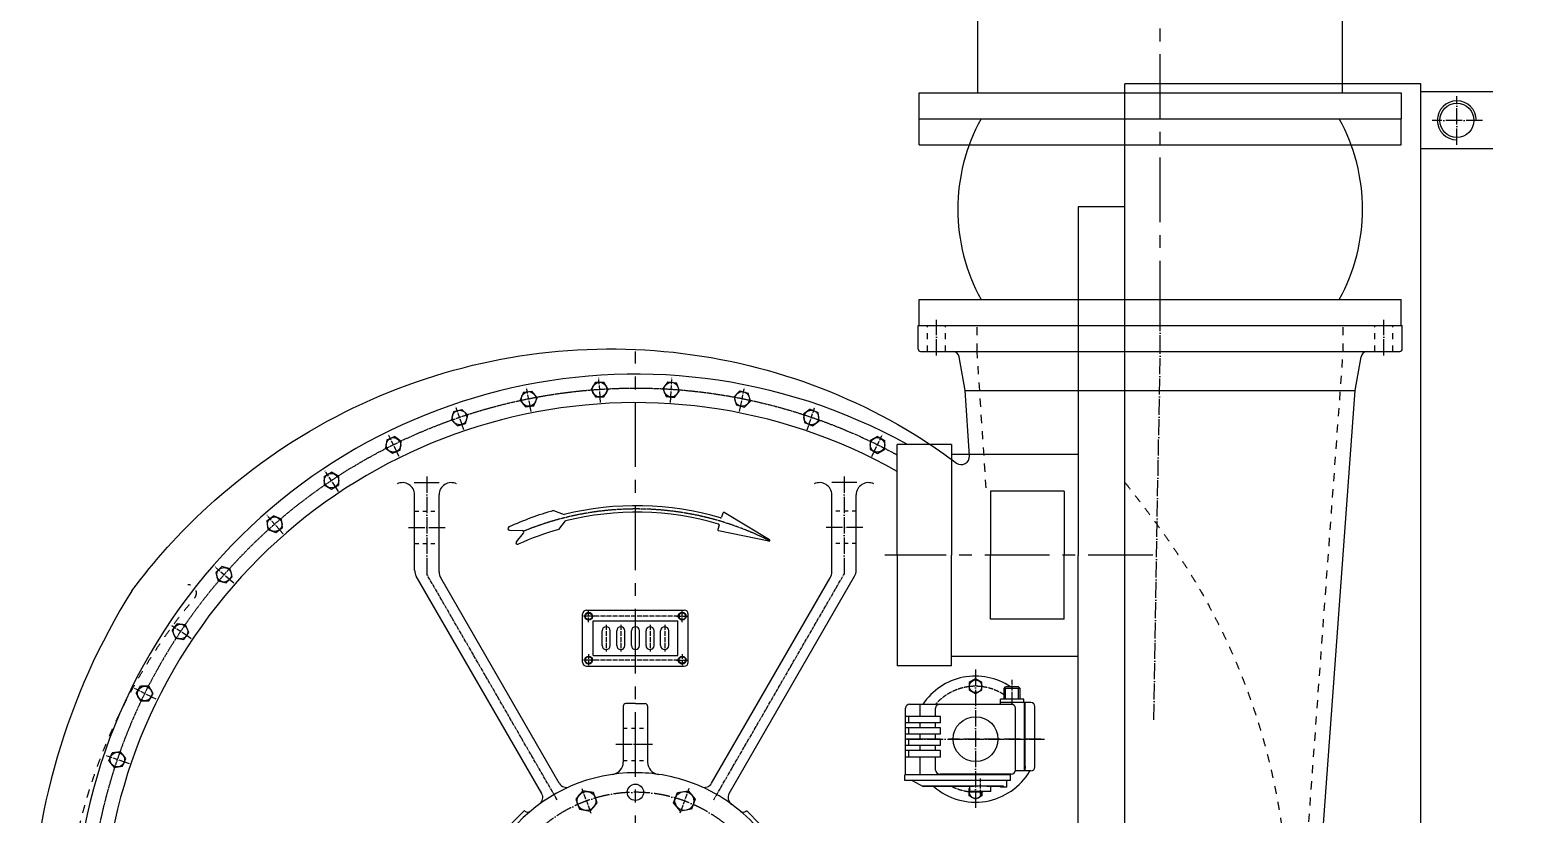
# Model space of a CAD drawing. Header units: millimetres. Extents: x 907 to 806139, y 2004 to 615514.
# Drawn here: x 147899 to 204276, y 95698 to 125072 of the extents above; entities that cross this region are included whole.
import ezdxf

# ---------------------------------------------------------------- set-up
doc = ezdxf.new("R2010")
doc.units = ezdxf.units.MM
doc.header["$LTSCALE"] = 25.4
for name, pattern in [('ACAD_ISO04W100', [30, 24, -3, 0, -3]), ('CENTER', [50.8, 31.75, -6.35, 6.35, -6.35]), ('CHAIN', [0.7087, 0.4724, -0.0591, 0.1181, -0.0591]), ('EB_DASH', [6, 3, -3]), ('EB_DASHDOT', [39, 30, -3, 3, -3])]:
    doc.linetypes.add(name, pattern=pattern)
doc.layers.get('Defpoints').update_dxf_attribs({"lineweight": 5})
doc.layers.add('CAXA1', color=5, linetype='CENTER', lineweight=5)
doc.styles.add('Roman', font='arial.ttf')
doc.styles.get("Standard").update_dxf_attribs({"font": 'arial.ttf'})
doc.dimstyles.new('ISO-25', dxfattribs={"dimscale": 30, "dimtxt": 38.1, "dimasz": 38.1, "dimexe": 50.8, "dimexo": 50.8, "dimgap": 15.875, "dimtad": 1, "dimtih": 1, "dimtoh": 1, "dimdec": 1, "dimlfac": 0.03937, "dimdsep": 46, "dimtxsty": 'Standard', "dimcen": 63.5, "dimclrd": 7, "dimclre": 7, "dimclrt": 7, "dimadec": 0, "dimazin": 0, "dimtfac": 1, "dimtdec": 1, "dimtmove": 0, "dimatfit": 3, "dimfxl": 25.4, "dimlwd": 5, "dimlwe": 5, "dimarcsym": 0})

# ---------------------------------------------------------------- blocks, each defined once
blk = doc.blocks.new('*D151')
at = {"color": 7, "linetype": 'Continuous', "lineweight": 5, "transparency": 16777216}
for p, q in [((208688, 200687), (220780, 200687)), ((219256, 199544), (219256, 130380)), ((219256, 55203), (219256, 124367)), ((193082, 54060), (220780, 54060))]:
    blk.add_line(p, q, dxfattribs=at)
at = {"color": 7, "transparency": 16777216}
for points in [[(219065, 199544), (219446, 199544), (219256, 200687)], [(219065, 55203), (219446, 55203), (219256, 54060)]]:
    blk.add_solid(points, dxfattribs=at)
at = {"layer": 'Defpoints', "color": 0, "transparency": 16777216}
for p in [(207164, 200687), (219256, 200687), (191558, 54060)]:
    blk.add_point(p, dxfattribs=at)
at = {"color": 7, "lineweight": 5, "transparency": 16777216, "insert": (219256, 127373), "char_height": 4953, "attachment_point": 5, "style": 'Roman'}
blk.add_mtext('5773', dxfattribs=at)

msp = doc.modelspace()

# ---------------------------------------------------------------- linework, layer by layer
at = {"color": 7, "lineweight": 5}
for p, q in [((183405.8, 122717.63), (183405.8, 127818.43)), ((197068.66, 122717.63), (197068.66, 127818.43)), ((199998.64, 123061.64), (188918.48, 123061.64)), ((188918.48, 87704.84), (188918.48, 123061.64)), ((199998.64, 87704.84), (199998.64, 123061.64)), ((181204.56, 122717.63), (199269.9, 122717.63)), ((181204.56, 121746.05), (181204.56, 122717.63)), ((202705, 122758.89), (199998.64, 122758.89)), ((181204.56, 121746.05), (199269.9, 121746.05)), ((181204.56, 120774.47), (181204.56, 121746.05)), ((181204.56, 121746.05), (199269.9, 121746.05)), ((199269.9, 120774.47), (199269.9, 121746.05)), ((181204.56, 120774.47), (199269.9, 120774.47)), ((202705, 120621.19), (199998.64, 120621.19)), ((188918.48, 118452.44), (187159.05, 118452.44)), ((187159.05, 118452.44), (187159.05, 105383.24)), ((181204.56, 114975.34), (199269.9, 114975.34)), ((181204.56, 114003.76), (181204.56, 114975.34)), ((199269.9, 114003.76), (199269.9, 114975.34)), ((181169.43, 114003.76), (199305.03, 114003.76)), ((181169.43, 113119.84), (181169.43, 114003.76)), ((181204.56, 114003.76), (199269.9, 114003.76)), ((199305.03, 113119.84), (199305.03, 114003.76)), ((181260.87, 113028.4), (199213.59, 113028.4)), ((182927.38, 111565.36), (182704.94, 112826.9)), ((197538.36, 111565.36), (197760.8, 112826.9)), ((169078.63, 111871.99), (168920.25, 111597.67)), ((169078.63, 111871.99), (169395.39, 111871.99)), ((169553.77, 111597.67), (169395.39, 111871.99)), ((171797.03, 111890.32), (171604.2, 111639.02)), ((171604.2, 111639.02), (171725.42, 111346.37)), ((171797.03, 111890.32), (172111.08, 111848.97)), ((172232.3, 111556.33), (172111.08, 111848.97)), ((166385.88, 111499), (166264.66, 111206.36)), ((166264.66, 111206.36), (166457.49, 110955.05)), ((166385.88, 111499), (166699.93, 111540.35)), ((166892.76, 111289.05), (166699.93, 111540.35)), ((166771.54, 110996.4), (166892.76, 111289.05)), ((168920.25, 111597.67), (169078.63, 111323.35)), ((169078.63, 111323.35), (169395.39, 111323.35)), ((169395.39, 111323.35), (169553.77, 111597.67)), ((171725.42, 111346.37), (172039.47, 111305.03)), ((172039.47, 111305.03), (172232.3, 111556.33)), ((174494.57, 111553.66), (174270.59, 111329.68)), ((174270.59, 111329.68), (174352.57, 111023.72)), ((174494.57, 111553.66), (174800.54, 111471.68)), ((174658.54, 110941.74), (174882.52, 111165.72)), ((174882.52, 111165.72), (174800.54, 111471.68)), ((183089.69, 109111.92), (182927.38, 111565.36)), ((182927.38, 111565.36), (197538.36, 111565.36)), ((196042.21, 91103.75), (197538.36, 111565.36)), ((163764.85, 110777.73), (163682.87, 110471.76)), ((163764.85, 110777.73), (164070.81, 110859.71)), ((164294.79, 110635.73), (164070.81, 110859.71)), ((164212.81, 110329.76), (164294.79, 110635.73)), ((166457.49, 110955.05), (166771.54, 110996.4)), ((174352.57, 111023.72), (174658.54, 110941.74)), ((177125.09, 110867.79), (176873.79, 110674.96)), ((176873.79, 110674.96), (176915.13, 110360.91)), ((177125.09, 110867.79), (177417.73, 110746.57)), ((177459.08, 110432.53), (177417.73, 110746.57)), ((163682.87, 110471.76), (163906.85, 110247.78)), ((163906.85, 110247.78), (164212.81, 110329.76)), ((176915.13, 110360.91), (177207.78, 110239.7)), ((177207.78, 110239.7), (177459.08, 110432.53)), ((161260.39, 109720.51), (161219.04, 109406.46)), ((161219.04, 109406.46), (161470.34, 109213.63)), ((161260.39, 109720.51), (161553.03, 109841.73)), ((161804.33, 109648.9), (161553.03, 109841.73)), ((161762.99, 109334.85), (161804.33, 109648.9)), ((179643.58, 109844.44), (179369.26, 109686.06)), ((179369.26, 109686.06), (179369.26, 109369.3)), ((179643.58, 109844.44), (179917.9, 109686.06)), ((179917.9, 109369.3), (179917.9, 109686.06)), ((180381.6, 105395.14), (180381.6, 109541.81)), ((182418.96, 109541.81), (180381.6, 109541.81)), ((182418.96, 109541.81), (182418.96, 105395.14)), ((161470.34, 109213.63), (161762.99, 109334.85)), ((179369.26, 109369.3), (179643.58, 109210.92)), ((179643.58, 109210.92), (179917.9, 109369.3)), ((182418.96, 109174.95), (187159.07, 109174.95)), ((158915.34, 108345.44), (159189.66, 108503.82)), ((158915.34, 108345.44), (158915.34, 108028.68)), ((159463.98, 108345.44), (159189.66, 108503.82)), ((159463.98, 108028.68), (159463.98, 108345.44)), ((158915.34, 108028.68), (159189.66, 107870.3)), ((159189.66, 107870.3), (159463.98, 108028.68)), ((162285.57, 108112.5), (163220.78, 108112.5)), ((178869.7, 108112.5), (177934.48, 108112.5)), ((186644.05, 107795.01), (183879.4, 107795.01)), ((183879.4, 107795.01), (183879.4, 105395.14)), ((186644.05, 107795.01), (186644.05, 105395.14)), ((162305.98, 104831.31), (162305.98, 107655.3)), ((163220.38, 104771.53), (163220.38, 107655.3)), ((177934.89, 104771.53), (177934.89, 107655.3)), ((178849.29, 104831.31), (178849.29, 107655.3)), ((156769.85, 106676.04), (157021.15, 106868.87)), ((156769.85, 106676.04), (156811.19, 106361.99)), ((157313.79, 106747.65), (157021.15, 106868.87)), ((157355.14, 106433.6), (157313.79, 106747.65)), ((167510.38, 107065.74), (167904.62, 106916.63)), ((167708.95, 106359.13), (167957.59, 106678.54)), ((173851.63, 106972.74), (173802.73, 106813.45)), ((175598.3, 105971.78), (173896.42, 106989.95)), ((156811.19, 106361.99), (157103.84, 106240.77)), ((157103.84, 106240.77), (157355.14, 106433.6)), ((165860.85, 106334.97), (166334.33, 106322.7)), ((166116.45, 105899.06), (166380.06, 106223.3)), ((173713.27, 106522.05), (173660.84, 106351.28)), ((175570.91, 105917.32), (173683.73, 106312.5)), ((154860.61, 104740.88), (155084.59, 104964.86)), ((155390.55, 104882.88), (155084.59, 104964.86)), ((155472.53, 104576.92), (155390.55, 104882.88)), ((180381.6, 105395.14), (180381.6, 101248.48)), ((182418.96, 101248.48), (182418.96, 105395.14)), ((183879.4, 102995.28), (183879.4, 105395.14)), ((186644.05, 102995.28), (186644.05, 105395.14)), ((187159.05, 92314.04), (187159.05, 105383.24)), ((154860.61, 104740.88), (154942.59, 104434.92)), ((154942.59, 104434.92), (155248.55, 104352.93)), ((155248.55, 104352.93), (155472.53, 104576.92)), ((167065.75, 96464.64), (162367.23, 104602.71)), ((167725.67, 96845.63), (163281.63, 104542.93)), ((173429.6, 96845.63), (177873.63, 104542.93)), ((174089.52, 96464.64), (178788.03, 104602.71)), ((168596.43, 101385.17), (168596.43, 103183.49)), ((168596.43, 101385.17), (168596.43, 103183.49)), ((168748.83, 103335.89), (172406.43, 103335.89)), ((168748.83, 103335.89), (172406.43, 103335.89)), ((172558.83, 101385.17), (172558.83, 103183.49)), ((172558.83, 101385.17), (172558.83, 103183.49)), ((153220.29, 102573.07), (153413.12, 102824.37)), ((153727.16, 102783.03), (153413.12, 102824.37)), ((153848.38, 102490.38), (153727.16, 102783.03)), ((168992.67, 101629.01), (168992.67, 102939.65)), ((168992.67, 102939.65), (172162.59, 102939.65)), ((172162.59, 101629.01), (172162.59, 102939.65)), ((186644.05, 102995.28), (183879.4, 102995.28)), ((153220.29, 102573.07), (153341.5, 102280.43)), ((153341.5, 102280.43), (153655.55, 102239.08)), ((153655.55, 102239.08), (153848.38, 102490.38)), ((169327.95, 102010.01), (169327.95, 102558.65)), ((169632.75, 102010.01), (169632.75, 102558.65)), ((169876.59, 102010.01), (169876.59, 102558.65)), ((170181.39, 102010.01), (170181.39, 102558.65)), ((170425.23, 102010.01), (170425.23, 102558.65)), ((170730.03, 102010.01), (170730.03, 102558.65)), ((170973.87, 102010.01), (170973.87, 102558.65)), ((171278.67, 102010.01), (171278.67, 102558.65)), ((171522.51, 102010.01), (171522.51, 102558.65)), ((171827.31, 102010.01), (171827.31, 102558.65)), ((168992.67, 101629.01), (172162.59, 101629.01)), ((182418.96, 101615.34), (187159.07, 101615.34)), ((168748.83, 101232.77), (172406.43, 101232.77)), ((168748.83, 101232.77), (172406.43, 101232.77)), ((182418.96, 101248.48), (180381.6, 101248.48)), ((151876.96, 100209.71), (152035.34, 100484.03)), ((152352.09, 100484.03), (152035.34, 100484.03)), ((152510.47, 100209.71), (152352.09, 100484.03)), ((184386, 100399.24), (184446.96, 100460.2)), ((184386, 99993.63), (184386, 100399.24)), ((184995.6, 100399.24), (184386, 100399.24)), ((184934.64, 100460.2), (184446.96, 100460.2)), ((184995.6, 100399.24), (184934.64, 100460.2)), ((184995.6, 99993.63), (184995.6, 100399.24)), ((151876.96, 100209.71), (152035.34, 99935.39)), ((152035.34, 99935.39), (152352.09, 99935.39)), ((152352.09, 99935.39), (152510.47, 100209.71)), ((170577.63, 99830.56), (170211.87, 99830.56)), ((170577.63, 99830.56), (170943.39, 99830.56)), ((180850.32, 99810.75), (182006.17, 99810.75)), ((180850.32, 99810.75), (184660.32, 99810.75)), ((181246.56, 99353.55), (181246.56, 99810.75)), ((184248.84, 99810.75), (184248.84, 99993.63)), ((185132.76, 99993.63), (184248.84, 99993.63)), ((185391.84, 99871.71), (184248.84, 99871.71)), ((185132.76, 99871.71), (185132.76, 99993.63)), ((185148, 97311.39), (185148, 99871.71)), ((185178.48, 97311.39), (185178.48, 99871.71)), ((185178.48, 99729.2), (185178.48, 99806.92)), ((170120.43, 99739.12), (170120.43, 97632.85)), ((171034.83, 99739.12), (171034.83, 97632.85)), ((180697.92, 97158.99), (180697.92, 99658.35)), ((182008.56, 99353.55), (180697.92, 99353.55)), ((180819.84, 99109.71), (180819.84, 99353.55)), ((181825.68, 99353.55), (181825.68, 99658.35)), ((182008.56, 99109.71), (182008.56, 99353.55)), ((184812.72, 97341.87), (184812.72, 99658.35)), ((185544.24, 97463.79), (185544.24, 99719.31)), ((182008.56, 99109.71), (180697.92, 99109.71)), ((182008.56, 98926.83), (180697.92, 98926.83)), ((182008.56, 98682.99), (180697.92, 98682.99)), ((180819.84, 98682.99), (180819.84, 98926.83)), ((181246.56, 98926.83), (181246.56, 99109.71)), ((181246.56, 98500.11), (181246.56, 98682.99)), ((181825.68, 98926.83), (181825.68, 99109.71)), ((181825.68, 98500.11), (181825.68, 98682.99)), ((182008.56, 98682.99), (182008.56, 98926.83)), ((182008.56, 98682.99), (182008.56, 98755.79)), ((182008.56, 98500.11), (180697.92, 98500.11)), ((182008.56, 98256.27), (180697.92, 98256.27)), ((180819.84, 98256.27), (180819.84, 98500.11)), ((181246.56, 98073.39), (181246.56, 98256.27)), ((181825.68, 98073.39), (181825.68, 98256.27)), ((182008.56, 98256.27), (182008.56, 98500.11)), ((182008.56, 98305.49), (182008.56, 98500.11)), ((150853.6, 97691.22), (150974.82, 97983.86)), ((150853.6, 97691.22), (151046.43, 97439.92)), ((151288.87, 98025.21), (150974.82, 97983.86)), ((151481.7, 97773.91), (151288.87, 98025.21)), ((151360.48, 97481.26), (151481.7, 97773.91)), ((182008.56, 98073.39), (180697.92, 98073.39)), ((182008.56, 97829.55), (180697.92, 97829.55)), ((180819.84, 97829.55), (180819.84, 98073.39)), ((181246.56, 97158.99), (181246.56, 97829.55)), ((181825.68, 97341.87), (181825.68, 97829.55)), ((182008.56, 97829.55), (182008.56, 98073.39)), ((151046.43, 97439.92), (151360.48, 97481.26)), ((184629.84, 97158.99), (180667.44, 97158.99)), ((180667.44, 96945.63), (180667.44, 97158.99)), ((184660.32, 97189.47), (181978.08, 97189.47)), ((184455.34, 97158.99), (184377.62, 97158.99)), ((184584.12, 97158.99), (184584.12, 97189.47)), ((184629.84, 96945.63), (184629.84, 97158.99)), ((185391.84, 97311.39), (184809.64, 97311.39)), ((185178.48, 97484.38), (185178.48, 97406.65)), ((184629.84, 96945.63), (180667.44, 96945.63)), ((180941.76, 96945.63), (181351.6, 96724.95)), ((184361.46, 96732.27), (181338, 96732.27)), ((183249.22, 96723.12), (181358.82, 96723.12)), ((183105.84, 96540.24), (183105.84, 96723.12)), ((183898.32, 96540.24), (183105.84, 96540.24)), ((183258.36, 96732.27), (183249.22, 96723.12)), ((183745.8, 96732.27), (183754.94, 96723.12)), ((184361.46, 96723.12), (183754.94, 96723.12)), ((183898.32, 96540.24), (183898.32, 96723.12)), ((184248.84, 96701.79), (184248.84, 96723.12)), ((184492.68, 96701.79), (184248.84, 96701.79)), ((184361.46, 96723.12), (184361.46, 96732.27)), ((184492.68, 96701.79), (184492.68, 96945.63)), ((166417.98, 95820.68), (165900.71, 95303.41)), ((166433.2, 95805.46), (166417.98, 95820.68)), ((174722.07, 95805.46), (174737.29, 95820.68)), ((174737.29, 95820.68), (175254.55, 95303.41))]:
    msp.add_line(p, q, dxfattribs=at)
at = {"color": 7, "linetype": 'Continuous', "lineweight": 5}
for p, q in [((199269.9, 122717.63), (199269.9, 121746.05)), ((184446.96, 99993.63), (184446.96, 100399.24)), ((184934.64, 99993.63), (184934.64, 100399.24))]:
    msp.add_line(p, q, dxfattribs=at)
at = {"color": 7, "linetype": 'ACAD_ISO04W100', "lineweight": 5}
for p, q in [((201351.82, 120776.69), (201351.82, 122590.82)), ((202316.12, 121690.04), (200428.37, 121690.04)), ((181855.23, 112876.58), (181855.23, 114209.7)), ((190237.23, 113028.4), (190237.23, 114279.92)), ((198619.23, 112876.58), (198619.23, 114209.7)), ((189996.81, 99218.83), (190237.23, 113028.4)), ((162763.18, 108344.28), (162763.18, 104678.91)), ((178392.09, 108344.28), (178392.09, 104678.91)), ((162072.12, 106436.1), (163465.41, 106436.1)), ((179097.99, 106436.1), (177697.73, 106436.1)), ((183319.2, 101113.37), (183319.2, 95914.86)), ((169840.95, 98306.56), (171274.84, 98306.56)), ((180740.08, 98500.11), (185909.21, 98500.11)), ((185767.07, 98500.11), (182301.97, 98500.11))]:
    msp.add_line(p, q, dxfattribs=at)
at = {"color": 7, "linetype": 'EB_DASH', "lineweight": 5, "ltscale": 3}
for p, q in [((181519.95, 113028.4), (181519.95, 114003.76)), ((182190.51, 113028.4), (182190.51, 114003.76)), ((198283.95, 113028.4), (198283.95, 114003.76)), ((198954.51, 113028.4), (198954.51, 114003.76))]:
    msp.add_line(p, q, dxfattribs=at)
at = {"color": 7, "linetype": 'EB_DASH', "lineweight": 5, "ltscale": 4}
for p, q in [((183379.23, 113028.4), (183379.23, 114003.76)), ((197095.23, 113028.4), (197095.23, 114003.76)), ((183717.54, 107914.61), (183379.23, 113028.4)), ((195495.03, 91143.76), (197095.23, 113028.4))]:
    msp.add_line(p, q, dxfattribs=at)
at = {"color": 7, "linetype": 'ACAD_ISO04W100', "lineweight": 5, "ltscale": 0.3}
for p, q in [((166672.77, 110774.82), (166492.84, 111679.39)), ((169268.55, 111116.56), (169208.23, 112036.87)), ((171886.72, 111116.56), (171947.04, 112036.87)), ((174482.49, 110774.82), (174662.42, 111679.39)), ((164143.81, 110097.19), (163847.35, 110970.53)), ((177011.45, 110097.19), (177307.91, 110970.53)), ((161724.93, 109095.25), (161317.02, 109922.43)), ((179430.33, 109095.25), (179838.25, 109922.43)), ((159457.53, 107786.17), (158945.13, 108553.02)), ((157380.39, 106192.33), (156772.29, 106885.74)), ((155529.07, 104341), (154835.65, 104949.11)), ((168825.03, 102879.48), (168825.03, 103316.49)), ((172330.23, 102879.48), (172330.23, 103316.49)), ((153935.22, 102263.86), (153168.37, 102776.26)), ((169039.87, 103107.29), (168618.92, 103107.29)), ((169039.87, 103107.29), (168618.92, 103107.29)), ((172197.3, 103107.29), (168695.21, 103107.29)), ((172197.3, 103107.29), (168695.21, 103107.29)), ((169480.35, 102778.28), (169480.35, 101790.11)), ((170028.99, 102778.28), (170028.99, 101790.11)), ((171126.27, 102778.28), (171126.27, 101790.11)), ((171674.91, 102778.28), (171674.91, 101790.11)), ((172115.39, 103107.29), (172536.34, 103107.29)), ((172115.39, 103107.29), (172536.34, 103107.29)), ((168825.03, 101689.19), (168825.03, 101252.17)), ((172330.23, 101689.19), (172330.23, 101252.17)), ((169039.87, 101461.37), (168618.92, 101461.37)), ((169039.87, 101461.37), (168618.92, 101461.37)), ((172197.3, 101461.37), (168695.21, 101461.37)), ((172197.3, 101461.37), (168695.21, 101461.37)), ((172115.39, 101461.37), (172536.34, 101461.37)), ((172115.39, 101461.37), (172536.34, 101461.37)), ((152626.14, 99996.46), (151798.96, 100404.38)), ((184690.8, 100095.85), (184690.8, 100718)), ((151624.21, 97577.58), (150750.86, 97874.04)), ((183502.08, 96420.47), (183502.08, 97028.35)), ((168572.46, 96652.94), (168909.76, 95726.2)), ((172582.81, 96652.94), (172245.5, 95726.2))]:
    msp.add_line(p, q, dxfattribs=at)
at = {"color": 7, "linetype": 'EB_DASH', "lineweight": 5, "ltscale": 2}
for p, q in [((162305.98, 107045.7), (163220.38, 107045.7)), ((178849.29, 107045.7), (177934.89, 107045.7)), ((162305.98, 105826.5), (163220.38, 105826.5)), ((178849.29, 105826.5), (177934.89, 105826.5)), ((170120.43, 98916.16), (171034.83, 98916.16)), ((170120.43, 97696.96), (171034.83, 97696.96))]:
    msp.add_line(p, q, dxfattribs=at)
at = {"color": 7, "linetype": 'CHAIN', "lineweight": 5, "ltscale": 10}
for p, q in [((167645.37, 96222.7), (162763.18, 104678.91)), ((173509.89, 96222.7), (178392.09, 104678.91))]:
    msp.add_line(p, q, dxfattribs=at)
at = {"color": 7, "linetype": 'EB_DASHDOT', "lineweight": 5}
msp.add_line((184690.8, 99780.27), (184690.8, 100085.07), dxfattribs=at)
at = {"color": 7, "lineweight": 5}
for points in [[(168825.03, 103244.45), (168943.82, 103175.87), (168943.82, 103038.71), (168825.03, 102970.13), (168706.25, 103038.71), (168706.25, 103175.87)], [(172330.23, 103244.45), (172211.45, 103175.87), (172211.45, 103038.71), (172330.23, 102970.13), (172449.02, 103038.71), (172449.02, 103175.87)], [(168825.03, 101324.21), (168943.82, 101392.79), (168943.82, 101529.95), (168825.03, 101598.53), (168706.25, 101529.95), (168706.25, 101392.79)], [(172330.23, 101324.21), (172211.45, 101392.79), (172211.45, 101529.95), (172330.23, 101598.53), (172449.02, 101529.95), (172449.02, 101392.79)], [(183319.2, 100206.99), (183556.77, 100344.15), (183556.77, 100618.47), (183319.2, 100755.63), (183081.63, 100618.47), (183081.63, 100344.15)], [(168340.58, 96255.3), (168480.61, 95871.62), (168882.89, 95801.04), (169145.16, 96114.14), (169005.14, 96497.82), (168602.85, 96568.4)], [(172814.68, 96255.3), (172674.66, 95871.62), (172272.37, 95801.04), (172010.1, 96114.14), (172150.13, 96497.82), (172552.41, 96568.4)]]:
    msp.add_lwpolyline(points, close=True, dxfattribs=at)
msp.add_lwpolyline([(183556.77, 96540.24), (183556.77, 96381.75), (183319.2, 96244.59), (183081.63, 96381.75), (183081.63, 96656.07), (183105.84, 96670.04)], dxfattribs=at)
for centre, radius in [((201351.82, 121690.04), 640.08), ((169237.01, 111597.67), 274.32), ((171918.25, 111597.67), 274.32), ((166578.71, 111247.7), 274.32), ((174576.55, 111247.7), 274.32), ((163988.83, 110553.74), 274.32), ((177166.43, 110553.74), 274.32), ((161511.69, 109527.68), 274.32), ((179643.58, 109527.68), 274.32), ((159189.66, 108187.06), 274.32), ((157062.49, 106554.82), 274.32), ((155166.57, 104658.9), 274.32), ((168825.03, 103107.29), 146.87), ((172330.23, 103107.29), 146.87), ((153534.33, 102531.73), 274.32), ((168825.03, 101461.37), 146.87), ((172330.23, 101461.37), 146.87), ((152193.71, 100209.71), 274.32), ((183319.2, 100481.31), 237.57), ((183319.2, 98500.11), 838.2), ((151167.65, 97732.56), 274.32), ((168742.87, 96184.72), 353.71), ((170577.63, 96508.24), 304.8), ((172412.39, 96184.72), 353.71)]:
    msp.add_circle(centre, radius, dxfattribs=at)
for centre, radius, start, end in [((201351.82, 121690.04), 731.52, 0, 270), ((189652.49, 118360.7), 6997.25, 151.065314, 208.934686), ((190821.98, 118360.7), 6997.25, 331.065314, 28.934686), ((181260.87, 113119.84), 91.44, 180, 270), ((182464.8, 112784.56), 243.84, 10, 90), ((198000.94, 112784.56), 243.84, 90, 170), ((199213.59, 113119.84), 91.44, 270, 0), ((170577.63, 91143.76), 21031.2, 61.021046, 233.038518), ((170577.63, 91143.76), 19964.4, 60.588904, 231.293786), ((182785.56, 109091.8), 304.8, 233.1998, 3.784944), ((161848.78, 107655.3), 457.2, 0, 116.302505), ((163677.58, 107655.3), 457.2, 63.697495, 180), ((177477.69, 107655.3), 457.2, 0, 116.302505), ((179306.49, 107655.3), 457.2, 63.697495, 180), ((170607.07, 96046.16), 11201.36, 73.624946, 103.960979), ((170607.07, 96046.16), 11446.43, 105.696275, 114.628196), ((170607.07, 96046.16), 10957.52, 73.64425, 103.992577), ((173684.13, 106531), 30.48, 342.932936, 73.64425), ((173773.59, 106822.4), 30.48, 253.624946, 342.932936), ((173880.77, 106963.79), 30.48, 59.109577, 162.932936), ((165862.43, 106395.91), 60.96, 114.628196, 268.515654), ((170607.07, 96046.16), 10712.45, 105.696275, 114.357811), ((166332.76, 106261.76), 60.96, 320.890085, 88.515654), ((173689.98, 106342.34), 30.48, 162.932936, 258.172906), ((166163.76, 105860.6), 60.96, 140.890085, 294.357811), ((175584.6, 105944.55), 30.48, 243.30389, 63.30389), ((162763.18, 104831.31), 457.2, 180, 210), ((163677.58, 104771.53), 457.2, 180, 210), ((177477.69, 104771.53), 457.2, 330, 0), ((178392.09, 104831.31), 457.2, 330, 0), ((173046.63, 90749.83), 25147.41, 148.040594, 210.018792), ((168748.83, 103183.49), 152.4, 90, 180), ((168748.83, 103183.49), 152.4, 90, 180), ((172406.43, 103183.49), 152.4, 0, 90), ((172406.43, 103183.49), 152.4, 0, 90), ((169480.35, 102558.65), 152.4, 0, 180), ((170028.99, 102558.65), 152.4, 0, 180), ((170577.63, 102558.65), 152.4, 90, 180), ((170577.63, 102558.65), 152.4, 0, 90), ((171126.27, 102558.65), 152.4, 0, 180), ((171674.91, 102558.65), 152.4, 0, 180), ((169480.35, 102010.01), 152.4, 180, 0), ((170028.99, 102010.01), 152.4, 180, 0), ((170577.63, 102010.01), 152.4, 180, 270), ((170577.63, 102010.01), 152.4, 270, 0), ((171126.27, 102010.01), 152.4, 180, 0), ((171674.91, 102010.01), 152.4, 180, 0), ((168748.83, 101385.17), 152.4, 180, 270), ((168748.83, 101385.17), 152.4, 180, 270), ((172406.43, 101385.17), 152.4, 270, 0), ((172406.43, 101385.17), 152.4, 270, 0), ((183313.76, 98500.11), 2362.2, 56.075471, 146.300394), ((170211.87, 99739.12), 91.44, 90, 180), ((170943.39, 99739.12), 91.44, 0, 90), ((180850.32, 99658.35), 152.4, 90, 180), ((181978.08, 99658.35), 152.4, 90, 180), ((184660.32, 99658.35), 152.4, 0, 90), ((185391.84, 99719.31), 152.4, 0, 90), ((169663.23, 97632.85), 457.2, 278.020933, 0), ((171492.03, 97632.85), 457.2, 180, 261.979067), ((170577.63, 91143.76), 6096, 90, 136.528001), ((170577.63, 91143.76), 6096, 71.151175, 90), ((183313.76, 98500.11), 2362.2, 228.786359, 329.786352), ((181978.08, 97341.87), 152.4, 180, 270), ((184660.32, 97341.87), 152.4, 270, 0), ((185391.84, 97463.79), 152.4, 270, 0), ((166801.78, 96312.24), 304.8, 306.150104, 30), ((167989.63, 96998.03), 304.8, 210, 293.848825), ((170577.63, 91143.76), 6096, 43.471999, 71.151175), ((173165.63, 96998.03), 304.8, 246.151175, 330), ((174353.48, 96312.24), 304.8, 150, 233.849896), ((183319.2, 96518.91), 237.57, 153.909488, 5.152679), ((166540.96, 95913.22), 152.4, 225, 310.24318), ((174614.31, 95913.22), 152.4, 229.75682, 315)]:
    msp.add_arc(centre, radius, start, end, dxfattribs=at)
at = {"color": 7, "linetype": 'CHAIN', "lineweight": 5, "ltscale": 10}
for centre, radius, start, end in [((170577.63, 91143.76), 20497.8, 61.425985, 232.192735), ((170607.07, 96046.16), 11079.44, 63.146267, 112.391008)]:
    msp.add_arc(centre, radius, start, end, dxfattribs=at)
at = {"color": 7, "linetype": 'EB_DASH', "lineweight": 5, "ltscale": 4}
msp.add_arc((153826.9, 103979.53), 304.8, 319.955715, 93.784944, dxfattribs=at)
at = {"color": 7, "linetype": 'ACAD_ISO04W100', "lineweight": 5, "ltscale": 0.3}
for start, end in [(57.234, 138.58269), (243.756521, 278.416286)]:
    msp.add_arc((183313.76, 98500.11), 1981.2, start, end, dxfattribs=at)
at = {"color": 7, "linetype": 'ACAD_ISO04W100', "lineweight": 5}
msp.add_arc((170577.63, 91143.76), 5364.48, 43.471999, 136.528001, dxfattribs=at)
at = {"color": 7, "linetype": 'Continuous', "lineweight": 5}
msp.add_arc((181358.82, 96738.36), 15.24, 241.699244, 270, dxfattribs=at)
at = {"color": 7, "lineweight": 5}
msp.add_open_spline([(151710.98, 104060.81), (152551.98, 105187.67), (154822.69, 107708.16), (159214.39, 110803.91), (164753.92, 112836.66), (170567.05, 113358.62), (176252.52, 112364.5), (180202.08, 110534.51), (182184.44, 109160.84), (182602.97, 108847.74)], degree=3, knots=[2975.55533106, 2975.55533106, 2975.55533106, 2975.55533106, 3113.95301727, 3307.97828655, 3499.91094382, 3689.75102832, 3877.49858062, 4063.15364268, 4114.56473824, 4114.56473824, 4114.56473824, 4114.56473824], dxfattribs=at)
at = {"color": 7, "linetype": 'EB_DASH', "lineweight": 5, "ltscale": 4}
for points, knots in [([(188918.48, 108116.07), (190376.51, 106277.74), (192491.67, 103149.82), (194625.63, 97595.18), (195304.05, 91151.24), (194297.23, 84795.91), (192237.17, 80171.14), (190603.07, 77779.98), (189399.01, 76237.38)], [704.72789215, 704.72789215, 704.72789215, 704.72789215, 862.40847288, 1074.63662444, 1285.40287163, 1494.70879018, 1702.55438725, 1779.44128085, 1779.44128085, 1779.44128085, 1779.44128085]), ([(157742.9, 72902.33), (156730.06, 73680.27), (154358.99, 75848.51), (151398.05, 80057.98), (149420.73, 85463.67), (148917.69, 91133.18), (149892.86, 96675.04), (151847.7, 100881.93), (153479.96, 103092.97), (154060.24, 103783.43)], [2918.7209514, 2918.7209514, 2918.7209514, 2918.7209514, 3044.4198715, 3233.73710953, 3420.96182251, 3606.09405274, 3789.13384396, 3970.08124142, 4058.8158557, 4058.8158557, 4058.8158557, 4058.8158557])]:
    msp.add_open_spline(points, degree=3, knots=knots, dxfattribs=at)
at = {"color": 7, "linetype": 'Continuous', "lineweight": 5}
msp.add_point((183319.2, 98500.11), dxfattribs=at)
msp.add_point((183319.2, 98500.11), dxfattribs=at)
at = {"layer": 'CAXA1', "linetype": 'CENTER', "lineweight": 5, "ltscale": 3}
for p, q in [((190237.23, 114003.76), (190237.23, 203079)), ((170577.63, 66123.36), (170577.63, 113027.55)), ((189961.06, 105395.14), (179923.47, 105395.14))]:
    msp.add_line(p, q, dxfattribs=at)

# ---------------------------------------------------------------- dimensions: what is measured, and where the dimension line sits
at = {"color": 7, "lineweight": 5}
dim = msp.add_linear_dim(base=(219255.76, 200687.03), p1=(191558.01, 54059.76), p2=(207164, 200687.03), angle=90, dimstyle='ISO-25', override={"dimscale": 30, "dimtxt": 165.1, "dimdec": 0, "dimpost": '\\X', "dimtxsty": 'Roman', "dimtmove": 1}, dxfattribs=at)
dim.commit()
dim.dimension.update_dxf_attribs({"geometry": '*D151', "text_midpoint": (219255.76, 127373.4), "dimtype": 160})

doc.saveas('drawing.dxf')
